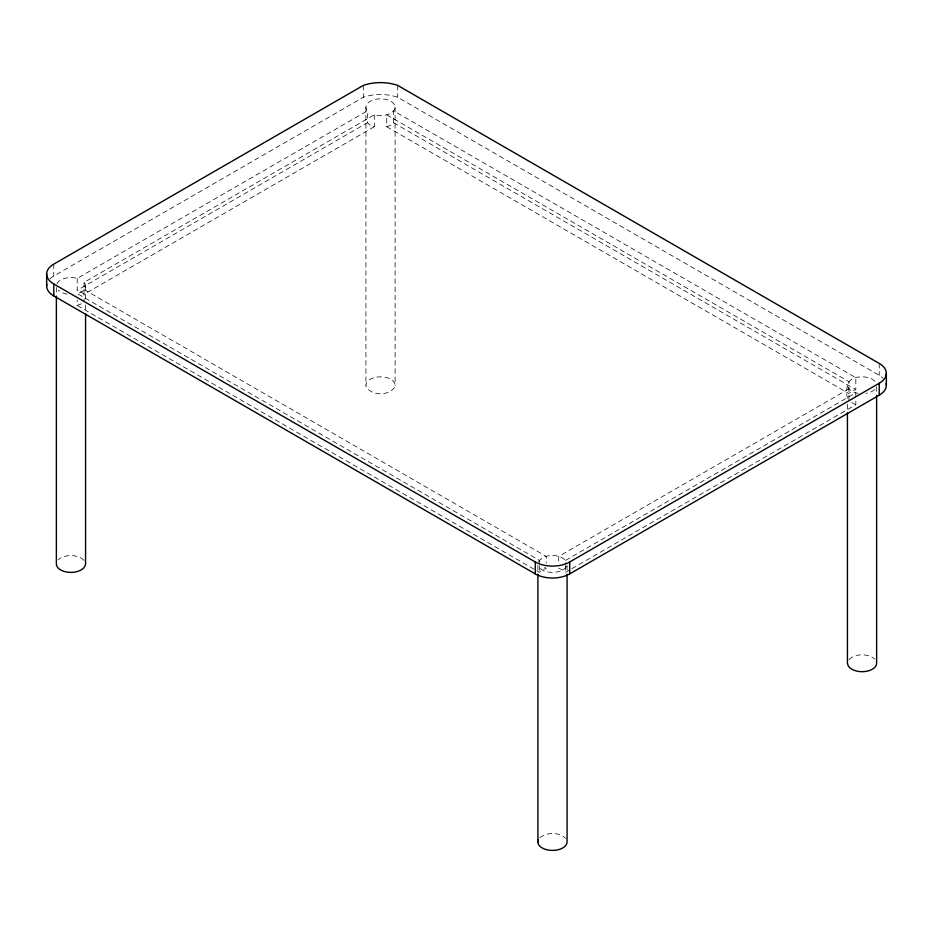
<?xml version="1.0" encoding="UTF-8"?>
<svg xmlns="http://www.w3.org/2000/svg" width="933" height="933" viewBox="0 0 933 933"><rect width="100%" height="100%" fill="white"/><g stroke="black" fill="none" stroke-linecap="round" stroke-linejoin="round"><path stroke-width="0.7" stroke-dasharray="4.67 3.5" d="M374.308 114.806L374.308 126.725L370.203 125.127L367.427 122.748L367.427 110.84L366.424 109.429A14.59 8.42 0 0 1 380.512 98.828A14.59 8.42 0 0 1 394.612 109.429C390.391 115.902 381.189 116.555 374.308 114.806L84.063 282.384C88.308 287.189 82.069 292.88 77.182 293.522L539.402 560.383L539.402 564.36M847.432 398.356C845.286 389.376 846.989 377.457 858.255 377.119A14.59 8.42 0 0 1 876.122 383.078M386.729 126.725L848.937 393.586L851.712 391.207L855.818 389.609L855.818 377.702L393.598 110.84L393.598 122.748L390.834 125.127L386.729 126.725L386.729 114.806L848.937 381.667L848.937 400.758M538.388 561.783C544.336 553.584 558.587 553.572 565.573 560.383L565.573 564.36M536.883 570.844L539.402 572.302L542.166 569.923L546.271 568.325L543.752 566.867M848.937 659.678L851.712 657.298L858.255 655.118A14.59 8.42 0 0 1 874.664 659.048M539.845 837.764C546.936 832.038 558.972 831.886 565.573 838.382M49.904 278.944A24.316 14.042 0 0 1 53.776 276.04L363.322 97.324A32.83 18.952 0 0 1 397.715 97.324L879.224 375.323A24.316 14.042 0 0 1 883.096 378.238M56.878 283.784A14.59 8.42 0 0 1 74.745 277.836L77.182 278.407L367.427 110.84M77.182 278.407L77.182 290.326L367.427 122.748M374.308 126.725L84.063 294.303L81.288 291.924L77.182 290.326M848.937 388.839L558.692 556.418L558.692 563.031M565.573 560.383L855.818 392.805L855.818 398.111M558.692 568.325L562.797 569.923L565.573 572.302L570.623 569.387M571.882 568.652L855.818 404.724L855.818 399.429M81.288 303.843L77.182 305.441L77.182 300.146M858.255 393.388C853.788 392.595 848.004 390.449 847.432 385.259M855.818 404.724L849.392 401.377M393.598 122.748L855.818 389.609M84.063 289.557L546.271 556.418L546.271 563.031M77.182 305.441L535.624 570.121M84.063 560.383L81.288 558.016L74.745 555.835A14.59 8.42 0 0 0 58.336 559.765M879.224 363.415L879.224 375.323M876.623 386.705L876.623 393.983M847.432 404.176L847.432 411.453M567.077 565.421L567.077 572.699M565.573 565.678L565.573 572.302M539.402 565.678L539.402 572.302M537.898 565.421L537.898 572.699M397.715 85.416L397.715 97.324M395.102 107.26L395.102 385.259M365.923 107.26L365.923 385.259M363.322 85.416L363.322 97.324M85.568 285.964L85.568 299.073M85.568 304.893L85.568 312.17M84.063 282.384L84.063 301.464M56.377 287.422L56.377 294.7M53.776 264.121L53.776 276.04M874.664 389.469A14.59 8.42 0 0 1 865.812 393.388M67.188 294.105A14.59 8.42 0 0 1 58.336 290.186M566.576 566.144A14.59 8.42 0 0 1 552.488 572.395A14.59 8.42 0 0 1 538.388 566.144M394.612 387.44C388.408 395.942 372.617 395.942 366.424 387.44A14.59 8.42 0 0 1 380.512 376.839A14.59 8.42 0 0 1 394.612 387.44"/><path stroke-width="1.4" d="M53.776 283.982L535.285 561.981A24.316 14.042 0 0 0 569.678 561.981L879.224 383.265A24.316 14.042 0 0 0 879.224 363.415L397.715 85.416A32.83 18.952 0 0 0 363.322 85.416L53.776 264.121A24.316 14.042 0 0 0 53.776 283.982L53.776 295.901L535.285 573.9A24.316 14.042 0 0 0 569.678 573.9L879.224 395.184A24.316 14.042 0 0 0 886.14 383.416M886.35 373.34L886.35 385.259M879.224 383.265L879.224 395.184M876.623 395.44L876.623 663.258A14.59 8.42 0 0 1 858.255 671.398C853.788 670.594 848.004 668.46 847.432 663.258L847.432 412.911M569.678 561.981L569.678 573.9M567.077 574.157L567.077 841.974A14.59 8.42 0 0 1 550.575 850.325A14.59 8.42 0 0 1 538.388 839.793M537.898 574.157L537.898 841.974M535.285 561.981L535.285 573.9M85.568 313.628L85.568 563.975C84.996 569.165 79.212 571.311 74.745 572.116A14.59 8.42 0 0 1 56.377 563.975L56.377 296.158M46.65 274.057L46.65 285.964M53.776 295.901A24.316 14.042 0 0 1 46.86 284.133"/></g></svg>
